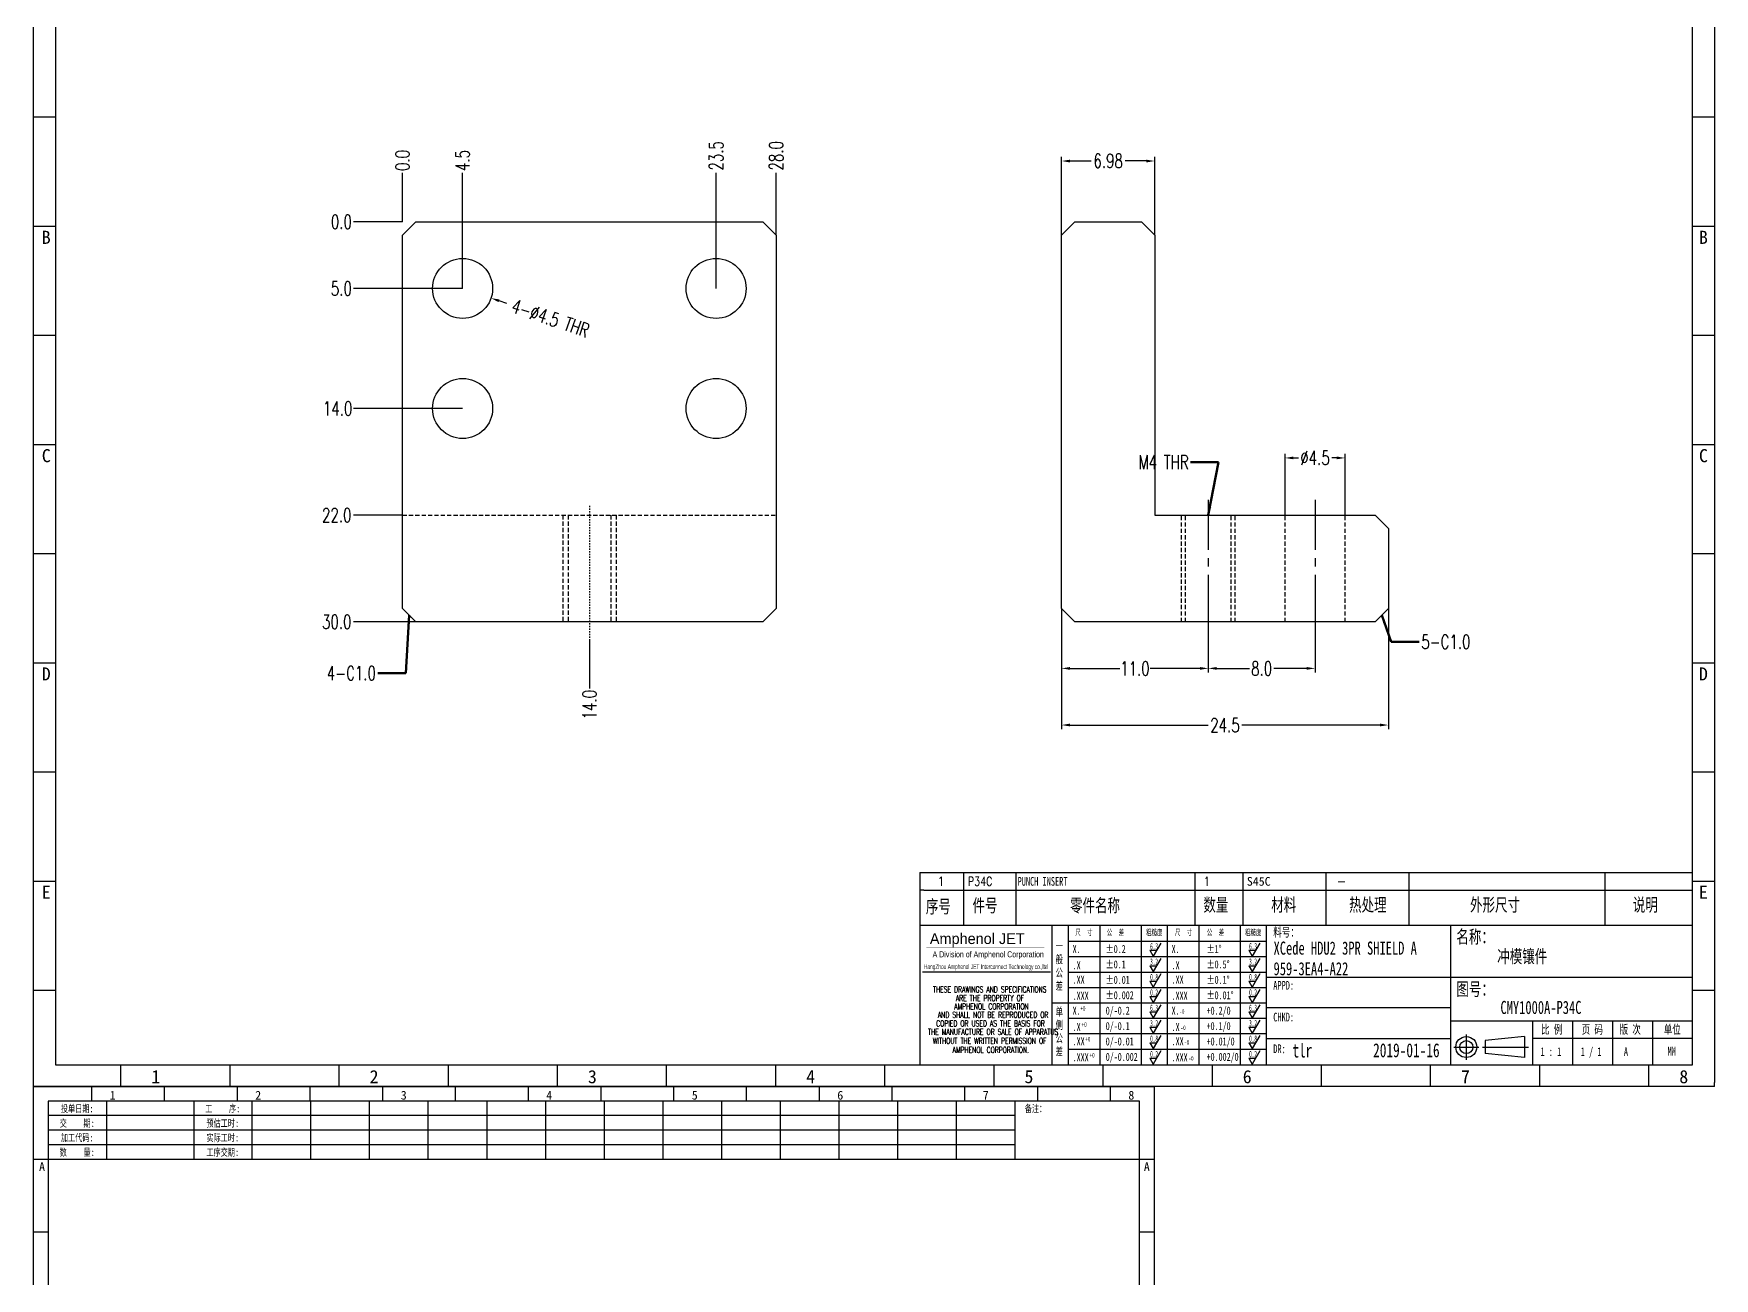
# Model space of a CAD drawing. Header units: millimetres. Extents: x -2852 to 5627, y -2271 to 1849.
# Drawn here: x -1090.8 to -964.8, y -81.9 to 11.4 of the extents above; entities that cross this region are included whole.
import ezdxf
from ezdxf.enums import TextEntityAlignment as Align

# ---------------------------------------------------------------- set-up
doc = ezdxf.new("R2010")
doc.units = ezdxf.units.MM
doc.header["$PDSIZE"] = 3
doc.linetypes.add('CENTER2', pattern=[1.125, 0.75, -0.125, 0.125, -0.125])
doc.linetypes.add('DASHED2', pattern=[9.525, 6.35, -3.175])
for name, color, linetype in [('1', 7, 'Continuous'), ('11', 4, 'DASHED2'), ('41', 1, 'Continuous'), ('51', 1, 'CENTER2')]:
    doc.layers.add(name, color=color, linetype=linetype)
doc.styles.add('CH', font='仿宋_GB2312_0.ttf')
doc.styles.add('jet02', font='simplex.shx', dxfattribs={"width": 0.7})
doc.styles.add('SIMPLEX', font='SIMPLEX')
doc.styles.get("Standard").update_dxf_attribs({"font": '仿宋_GB2312_0.ttf', "width": 0.7})
doc.styles.add('TEXTSTYLE_1', font='TRIUMB.TTF')
doc.styles.add('TEXTSTYLE_2', font='TRIUM.TTF')
doc.styles.add('tk', font='', dxfattribs={"width": 0.7})
doc.styles.add('tk 2', font='仿宋_GB2312_0.ttf', dxfattribs={"width": 0.65})
doc.styles.add('tk 4', font='simplex.shx', dxfattribs={"width": 0.65, "bigfont": 'bigfont.shx'})
doc.styles.get('tk').set_extended_font_data('NSimSun')
doc.dimstyles.new('jet02', dxfattribs={"dimtxt": 3.5, "dimasz": 2.1, "dimexe": 1, "dimexo": 0, "dimgap": 0.5, "dimtad": 0, "dimtoh": 1, "dimdec": 3, "dimzin": 9, "dimdsep": 46, "dimtxsty": 'jet02', "dimcen": 0, "dimclrt": 256, "dimazin": 2, "dimtfac": 1, "dimtdec": 3, "dimtofl": 0, "dimtmove": 0, "dimatfit": 1, "dimfxl": 0, "dimarcsym": 0})

# ---------------------------------------------------------------- blocks, each defined once
blk = doc.blocks.new('A3-N')
at = {"layer": '1', "color": 1}
for p, q in [((0, 0), (0, 296.73)), ((0, 296.73), (420, 296.73)), ((21.82, 291.27), (21.82, 296.73)), ((49.09, 291.27), (49.09, 296.73)), ((76.36, 291.27), (76.36, 296.73)), ((103.64, 291.27), (103.64, 296.73)), ((103.64, 291.27), (103.64, 296.73)), ((103.64, 291.27), (103.64, 296.73)), ((130.91, 291.27), (130.91, 296.73)), ((158.18, 291.27), (158.18, 296.73)), ((185.45, 291.27), (185.45, 296.73)), ((212.73, 291.27), (212.73, 296.73)), ((240, 291.27), (240, 296.73)), ((267.27, 291.27), (267.27, 296.73)), ((294.55, 291.27), (294.55, 296.73)), ((321.82, 291.27), (321.82, 296.73)), ((349.09, 291.27), (349.09, 296.73)), ((376.36, 291.27), (376.36, 296.73)), ((403.64, 291.27), (403.64, 296.73)), ((420, 296.73), (420, 1)), ((5.45, 269.45), (0, 269.45)), ((420, 269.45), (414.55, 269.45)), ((5.45, 242.18), (0, 242.18)), ((420, 242.18), (414.55, 242.18)), ((5.45, 214.91), (0, 214.91)), ((420, 214.91), (414.55, 214.91)), ((5.45, 187.64), (0, 187.64)), ((420, 187.64), (414.55, 187.64)), ((5.45, 160.36), (0, 160.36)), ((420, 160.36), (414.55, 160.36)), ((5.45, 133.09), (0, 133.09)), ((420, 133.09), (414.55, 133.09)), ((5.45, 105.82), (0, 105.82)), ((420, 105.82), (414.55, 105.82)), ((5.45, 78.55), (0, 78.55)), ((420, 78.55), (414.55, 78.55)), ((5.45, 51.27), (0, 51.27)), ((420, 51.27), (414.55, 51.27)), ((222.45, 49.09), (221.45, 49.09)), ((221.45, 49.09), (221.45, 40.36)), ((222.45, 49.09), (414.55, 49.09)), ((232.36, 49.09), (232.36, 40.36)), ((245.45, 49.09), (245.45, 40.36)), ((290.18, 49.09), (290.18, 40.36)), ((302.18, 49.09), (302.18, 40.36)), ((322.91, 49.09), (322.91, 40.36)), ((343.64, 49.09), (343.64, 40.36)), ((392.73, 40.36), (392.73, 49.09)), ((258.55, 40.36), (258.55, 5.44)), ((266.45, 40.36), (266.45, 5.44)), ((276.78, 40.36), (276.78, 5.45)), ((291.18, 40.36), (291.18, 5.45)), ((301.51, 40.37), (301.51, 5.46)), ((308.01, 40.36), (308.01, 5.45)), ((354.09, 40.36), (354.09, 5.45)), ((308.01, 32.39), (258.55, 32.39)), ((308.01, 28.54), (258.55, 28.54)), ((414.55, 27.27), (308.01, 27.27)), ((5.45, 24), (0, 24)), ((308.01, 24.69), (258.55, 24.69)), ((420, 24), (414.55, 24)), ((308.01, 16.99), (258.55, 16.99)), ((354.09, 19.63), (308.01, 19.63)), ((308.01, 13.14), (258.55, 13.14)), ((414.55, 16.36), (354.09, 16.36)), ((374.55, 16.36), (374.55, 5.45)), ((384.55, 16.36), (384.55, 5.45)), ((394.55, 16.36), (394.55, 5.45)), ((404.55, 16.36), (404.55, 5.45)), ((308.01, 9.29), (258.55, 9.29)), ((308.01, 11.99), (354.09, 11.99)), ((372.51, 12.49), (362.69, 11.5)), ((362.69, 11.5), (362.69, 8.23)), ((372.51, 12.49), (372.51, 7.25)), ((414.55, 12), (374.55, 12)), ((21.82, 0), (21.82, 5.45)), ((49.09, 0), (49.09, 5.45)), ((76.36, 0), (76.36, 5.45)), ((103.64, 0), (103.64, 5.45)), ((130.91, 0), (130.91, 5.45)), ((158.18, 0), (158.18, 5.45)), ((185.45, 0), (185.45, 5.45)), ((212.73, 0), (212.73, 5.45)), ((240, 0), (240, 5.45)), ((267.27, 0), (267.27, 5.45)), ((294.55, 0), (294.55, 5.45)), ((321.82, 0), (321.82, 5.45)), ((349.09, 0), (349.09, 5.45)), ((372.51, 7.25), (362.69, 8.23)), ((376.36, 0), (376.36, 5.45)), ((403.64, 0), (403.64, 5.45)), ((1, 0), (0, 0)), ((420, 0), (1, 0)), ((420, 0), (420, 1))]:
    blk.add_line(p, q, dxfattribs=at)
at = {"layer": '1'}
for p, q in [((414.55, 278.18), (414.55, 284.73)), ((221.45, 40.36), (221.45, 5.45)), ((221.45, 40.36), (414.55, 40.36)), ((221.45, 40.36), (414.55, 40.36)), ((254.41, 40.36), (254.41, 5.45)), ((283.28, 40.36), (283.28, 5.45)), ((308.01, 36.24), (258.55, 36.24)), ((222.08, 28.67), (254.12, 28.67)), ((308.01, 20.84), (254.41, 20.84))]:
    blk.add_line(p, q, dxfattribs=at)
at = {"layer": '1', "color": 1, "ltscale": 0.05}
for p, q in [((278.93, 34.04), (279.79, 32.56)), ((278.93, 34.04), (280.65, 34.04)), ((281.68, 35.84), (279.79, 32.56)), ((303.66, 34.05), (304.52, 32.56)), ((303.66, 34.05), (305.38, 34.05)), ((306.41, 35.84), (304.52, 32.56)), ((278.93, 30.19), (279.79, 28.71)), ((278.93, 30.19), (280.65, 30.19)), ((281.68, 31.99), (279.79, 28.71)), ((303.66, 30.2), (305.38, 30.2)), ((303.66, 30.2), (304.52, 28.71)), ((306.41, 31.99), (304.52, 28.71)), ((278.93, 26.34), (279.79, 24.86)), ((278.93, 26.34), (280.65, 26.34)), ((281.68, 28.14), (279.79, 24.86)), ((303.66, 26.35), (304.52, 24.86)), ((303.66, 26.35), (305.38, 26.35)), ((306.41, 28.14), (304.52, 24.86)), ((278.93, 22.49), (280.65, 22.49)), ((278.93, 22.49), (279.79, 21.01)), ((281.68, 24.29), (279.79, 21.01)), ((303.66, 22.5), (305.38, 22.5)), ((303.66, 22.5), (304.52, 21.01)), ((306.41, 24.29), (304.52, 21.01)), ((278.93, 18.66), (279.79, 17.17)), ((278.93, 18.66), (280.65, 18.66)), ((281.68, 20.45), (279.79, 17.17)), ((303.66, 18.66), (304.52, 17.18)), ((303.66, 18.66), (305.38, 18.66)), ((306.41, 20.46), (304.52, 17.18)), ((278.93, 14.81), (280.65, 14.81)), ((278.93, 14.81), (279.79, 13.32)), ((281.68, 16.6), (279.79, 13.32)), ((281.68, 12.75), (279.79, 9.47)), ((303.66, 14.81), (305.38, 14.81)), ((303.66, 14.81), (304.52, 13.33)), ((306.41, 16.61), (304.52, 13.33)), ((306.41, 12.76), (304.52, 9.48)), ((278.93, 10.96), (279.79, 9.47)), ((278.93, 10.96), (280.65, 10.96)), ((281.68, 8.9), (279.79, 5.62)), ((303.66, 10.96), (304.52, 9.48)), ((303.66, 10.96), (305.38, 10.96)), ((306.41, 8.91), (304.52, 5.63)), ((278.93, 7.11), (279.79, 5.62)), ((278.93, 7.11), (280.65, 7.11)), ((303.66, 7.11), (305.38, 7.11)), ((303.66, 7.11), (304.52, 5.63))]:
    blk.add_line(p, q, dxfattribs=at)
at = {"layer": '1', "color": 1, "ltscale": 0.1}
for p, q in [((358.01, 13.02), (358.01, 6.71)), ((354.86, 9.87), (361.17, 9.87)), ((362.03, 9.87), (373.54, 9.87))]:
    blk.add_line(p, q, dxfattribs=at)
at = {"layer": '1'}
blk.add_lwpolyline([(221.45, 5.45), (414.55, 5.45), (414.55, 291.27), (5.45, 291.27), (5.45, 5.45), (414.55, 5.45)], dxfattribs=at)
at = {"layer": '1', "color": 7, "linetype": 'Continuous', "const_width": 0.123}
blk.add_lwpolyline([(223.11, 34.74), (252.6, 34.76)], dxfattribs=at)
at = {"layer": '1', "color": 1}
for radius in [2.62, 1.64]:
    blk.add_circle((358.01, 9.87), radius, dxfattribs=at)
at = {"layer": '41'}
for p, q in [((27.27, 291.27), (27.27, 269.45)), ((60, 291.27), (60, 269.45)), ((81.82, 291.27), (81.82, 269.45)), ((103.82, 291.27), (103.82, 269.45)), ((125.82, 291.27), (125.82, 269.45)), ((147.82, 291.27), (147.82, 269.45)), ((169.82, 291.27), (169.82, 269.45)), ((191.82, 291.27), (191.82, 269.45)), ((213.82, 291.27), (213.82, 269.45)), ((235.82, 291.27), (235.82, 269.45)), ((257.82, 291.27), (257.82, 269.45)), ((279.82, 291.27), (279.82, 269.45)), ((301.82, 291.27), (301.82, 269.45)), ((323.82, 291.27), (323.82, 269.45)), ((345.82, 291.27), (345.82, 269.45)), ((367.82, 291.27), (367.82, 269.45)), ((367.82, 285.82), (5.45, 285.82)), ((367.82, 280.36), (5.45, 280.36)), ((367.82, 274.91), (5.45, 274.91)), ((414.55, 269.45), (5.45, 269.45))]:
    blk.add_line(p, q, dxfattribs=at)
at = {"layer": '1', "color": 1}
for s, p in [('1', (29.64, 295.11)), ('2', (84.18, 295.11)), ('3', (138.73, 295.11)), ('4', (193.27, 295.11)), ('5', (247.82, 295.11)), ('6', (302.36, 295.11)), ('7', (356.91, 295.11)), ('8', (411.45, 295.11)), ('1', (30.53, 4.11)), ('2', (85.08, 4.11)), ('3', (139.62, 4.11)), ('4', (194.17, 4.11)), ('5', (248.72, 4.11)), ('6', (303.26, 4.11)), ('7', (357.81, 4.11)), ('8', (412.35, 4.11))]:
    blk.add_text(s, height=3.27, dxfattribs=at).set_placement(p, align=Align.TOP_CENTER)
at = {"layer": '1', "style": 'tk', "width": 0.7}
for s, p in [('投单日期:', (16.36, 288.55)), ('工    序:', (70.91, 288.55)), ('备注：', (375.51, 288.55)), ('交    期:', (16.36, 283.09)), ('预估工时:', (70.91, 283.09)), ('加工代码:', (16.36, 277.64)), ('实际工时:', (70.91, 277.64)), ('数    量:', (16.36, 272.18)), ('工序交期:', (70.91, 272.18))]:
    blk.add_text(s, height=2.727, dxfattribs=at).set_placement(p, align=Align.MIDDLE)
at = {"layer": '1', "color": 1}
for s, p in [('A', (2.04, 268.36)), ('B', (2.04, 213.82)), ('C', (2.04, 159.27)), ('D', (2.04, 104.73)), ('E', (2.04, 50.18))]:
    blk.add_text(s, height=3.27, dxfattribs=at).set_placement(p, align=Align.TOP_LEFT)
for s, p in [('A', (418.37, 268.36)), ('B', (418.37, 213.82)), ('C', (418.37, 159.27)), ('D', (418.37, 104.73)), ('E', (418.37, 50.18))]:
    blk.add_text(s, height=3.27, dxfattribs=at).set_placement(p, align=Align.TOP_RIGHT)
at = {"layer": '1', "color": 1, "style": 'tk 2', "width": 0.7}
for s, height, p in [('序号', 3.273, (222.96, 43.34)), ('件号', 3.273, (234.62, 43.61)), ('零件名称', 3.273, (258.97, 43.61)), ('数量', 3.273, (292.3, 43.78)), ('材料', 3.273, (309.27, 43.78)), ('热处理', 3.273, (328.71, 43.78)), ('外形尺寸', 3.273, (358.94, 43.78)), ('说明', 3.273, (399.61, 43.78)), ('料号：', 2.182, (309.77, 37.46)), ('名称：', 3.273, (355.52, 35.79)), ('图号：', 3.273, (355.52, 22.7)), ('比 例', 2.182, (376.69, 13.18)), ('页 码', 2.182, (386.85, 13.18)), ('版 次', 2.182, (396.31, 13.18)), ('单位', 2.182, (407.35, 13.18))]:
    blk.add_text(s, height=height, dxfattribs=at).set_placement(p)
at = {"layer": '1', "color": 7, "linetype": 'Continuous', "style": 'TEXTSTYLE_1'}
blk.add_text('Amphenol JET', height=2.7, dxfattribs=at).set_placement((223.96, 35.61))
at = {"layer": '1', "color": 7, "linetype": 'Continuous'}
for s, height, style, width, p in [('A Division of Amphenol Corporation', 1.5, 'TEXTSTYLE_2', 0.7, (224.64, 32.29)), ('HangZhou Amphenol JET Interconnect Technology co.,ltd ', 1.2, 'TEXTSTYLE_2', 0.6, (222.47, 29.36)), ('THESE DRAWINGS AND SPECIFICATIONS', 1.5, 'tk 4', 0.6, (224.73, 23.52)), ('ARE THE PROPERTY OF', 1.5, 'tk 4', 0.6, (230.45, 21.35)), ('AND SHALL NOT BE REPRODUCED OR', 1.5, 'tk 4', 0.6, (225.95, 17.17)), ('AMPHENOL CORPORATION', 1.5, 'tk 4', 0.6, (230.04, 19.27)), ('THE MANUFACTURE OR SALE OF APPARATUS', 1.5, 'tk 4', 0.6, (223.5, 12.92)), ('COPIED OR USED AS THE BASIS FOR', 1.5, 'tk 4', 0.6, (225.54, 15.02)), ('WITHOUT THE WRITTEN PERMISSION OF', 1.5, 'tk 4', 0.6, (224.73, 10.67)), ('AMPHENOL CORPORATION.', 1.5, 'tk 4', 0.6, (229.63, 8.4))]:
    blk.add_text(s, height=height, dxfattribs=dict(at, style=style, width=width)).set_placement(p)
at = {"layer": '1', "color": 1, "style": 'tk 2', "width": 0.7}
for s, p in [('X.', (259.64, 34.37)), ('%%P0.2', (267.9, 34.37)), ('X.', (284.37, 34.37)), ('%%P1%%D', (293.12, 34.37)), ('.X', (259.64, 30.28)), ('%%P0.1', (267.9, 30.52)), ('.X', (284.37, 30.28)), ('%%P0.5%%D', (293.12, 30.52)), ('.XX', (259.64, 26.71)), ('%%P0.01', (267.9, 26.67)), ('.XX', (284.37, 26.71)), ('%%P0.1%%D', (293.12, 26.67)), ('.XXX', (259.64, 22.68)), ('%%P0.002', (267.9, 22.82)), ('.XXX', (284.37, 22.68)), ('%%P0.01%%D', (293.12, 22.82)), ('X.', (259.64, 18.97)), ('0/-0.2', (267.9, 18.97)), ('X.', (284.37, 18.97)), ('+0.2/0', (293.12, 18.97)), ('.X', (259.64, 14.88)), ('0/-0.1', (267.9, 15.12)), ('.X', (284.37, 14.88)), ('+0.1/0', (293.12, 15.12)), ('.XX', (259.64, 11.31)), ('0/-0.01', (267.9, 11.27)), ('0/-0.002', (267.9, 7.42)), ('.XX', (284.37, 11.31)), ('+0.01/0', (293.12, 11.27)), ('+0.002/0', (293.12, 7.42)), ('.XXX', (259.64, 7.28)), ('.XXX', (284.37, 7.28))]:
    blk.add_text(s, height=2, dxfattribs=at).set_placement(p, align=Align.MIDDLE_LEFT)
at = {"layer": '1', "color": 1, "ltscale": 0.05, "style": 'tk 2', "width": 0.5}
for s, p in [('6.3', (279.01, 34.26)), ('6.3', (303.74, 34.27)), ('3.2', (279.01, 30.41)), ('3.2', (303.74, 30.42)), ('0.8', (279.01, 26.56)), ('0.8', (303.74, 26.57)), ('0.2', (279.01, 22.71)), ('0.2', (303.74, 22.72)), ('6.3', (279.01, 18.87)), ('6.3', (303.74, 18.88)), ('3.2', (279.01, 15.02)), ('0.8', (279.01, 11.17)), ('3.2', (303.74, 15.03)), ('0.8', (303.74, 11.18)), ('0.2', (279.01, 7.32)), ('0.2', (303.74, 7.33))]:
    blk.add_text(s, height=1.6, dxfattribs=at).set_placement(p)
at = {"layer": '1', "style": 'tk 2', "width": 0.7}
for s, p in [('APPD:', (309.77, 24.21)), ('CHKD:', (309.77, 16.27)), ('DR:', (309.77, 8.35))]:
    blk.add_text(s, height=2.182, dxfattribs=at).set_placement(p)
at = {"layer": '1', "color": 7, "style": 'tk 2', "width": 0.7}
blk.add_text('MM', height=2.182, dxfattribs=at).set_placement((408.31, 7.75))
at = {"layer": '1', "color": 1, "ltscale": 0.05, "char_height": 1.5, "width": 6.3627, "attachment_point": 1, "style": 'tk 2'}
for s, insert in [('尺  寸', (260.31, 39.25)), ('公  差', (268.17, 39.25)), ('粗糙度', (277.98, 39.25)), ('尺  寸', (285.2, 39.25)), ('公  差', (293.18, 39.25)), ('粗糙度', (302.71, 39.26))]:
    blk.add_mtext(s, dxfattribs=dict(at, insert=insert))
at = {"layer": '1', "ltscale": 0.05, "char_height": 2, "width": 2.5195, "attachment_point": 1, "style": 'tk 2'}
for s, insert in [('一般公差', (255.39, 36.11)), ('单侧公差', (255.39, 19.71))]:
    blk.add_mtext(s, dxfattribs=dict(at, insert=insert))
at = {"layer": '1', "color": 1, "ltscale": 0.05, "char_height": 1.2, "width": 5.1396, "attachment_point": 1, "line_spacing_factor": 0.8, "style": 'tk 2'}
for s, insert in [('+0', (261.58, 20.13)), ('-0', (286.31, 19.33)), ('+0', (261.88, 16.09)), ('-0', (286.61, 15.29)), ('+0', (262.79, 12.45)), ('+0', (263.87, 8.44)), ('-0', (287.51, 11.65)), ('-0', (288.59, 7.64))]:
    blk.add_mtext(s, dxfattribs=dict(at, insert=insert))
at = {"layer": '1', "style": 'tk 2', "width": 0.7}
for tag, p in [('PATR-NO1', (309.84, 32.96)), ('TITLE', (365.74, 30.9)), ('PATR-NO2', (309.84, 27.81)), ('DWG-NO:', (366.54, 18.14))]:
    blk.add_attdef(tag, p, '', height=3.27, dxfattribs=at)
at = {"layer": '1', "color": 1, "style": 'tk 2', "width": 0.7}
for tag, p in [('DRAW', (314.55, 7.27)), ('DATE', (334.72, 7.32))]:
    blk.add_attdef(tag, p, '', height=3.49, dxfattribs=at)
at = {"layer": '1', "style": 'tk 2', "width": 0.7}
for tag, p in [('SCALE', (376.55, 8.73)), ('SHEET', (386.6, 8.72)), ('REV', (397.38, 8.73))]:
    blk.add_attdef(tag, text='', height=2.18, dxfattribs=at).set_placement(p, align=Align.MIDDLE_LEFT)
blk = doc.blocks.new('FB3')
at = {"layer": '1', "color": 1}
for p, q in [((0, 4.36), (193.09, 4.36)), ((0, 4.36), (0, 0)), ((10.91, 4.36), (10.91, 0)), ((24, 4.36), (24, 0)), ((68.73, 4.36), (68.73, 0)), ((80.73, 4.36), (80.73, 0)), ((101.45, 4.36), (101.45, 0)), ((122.18, 4.36), (122.18, 0)), ((171.27, 0), (171.27, 4.36))]:
    blk.add_line(p, q, dxfattribs=at)
at = {"layer": '1'}
for tag, style, p in [('ITEM', 'SIMPLEX', (4.36, 2.18)), ('PARTNO', 'SIMPLEX', (12, 2.18)), ('QTY', 'SIMPLEX', (74.18, 2.18)), ('MATL', 'CH', (81.72, 2.18)), ('FINISH', 'SIMPLEX', (104.17, 2.18)), ('SPEC', 'SIMPLEX', (130.91, 2.18)), ('REMARK', 'SIMPLEX', (174.06, 2.18))]:
    blk.add_attdef(tag, text='', height=2.18, dxfattribs=dict(at, style=style)).set_placement(p, align=Align.MIDDLE_LEFT)
at = {"layer": '1', "style": 'tk', "width": 0.7}
blk.add_attdef('DIE', text='', height=2.18, dxfattribs=at).set_placement((24.43, 2.18), align=Align.MIDDLE_LEFT)
blk = doc.blocks.new('*D2096')
at = {"layer": '41', "ltscale": 0.05}
blk.add_line((-147.97, -2455.17), (-151.64, -2455.17), dxfattribs=at)
at = {"layer": 'Defpoints', "color": 0, "ltscale": 0.05}
for p in [(-151.64, -2455.17), (-147.97, -2455.17), (-147.97, -2455.17)]:
    blk.add_point(p, dxfattribs=at)
at = {"layer": '41', "ltscale": 0.05, "insert": (-152.56, -2455.17), "char_height": 1.05, "attachment_point": 5, "style": 'jet02'}
blk.add_mtext('0.0', dxfattribs=at)
blk = doc.blocks.new('*D2097')
at = {"layer": '41', "ltscale": 0.05}
blk.add_line((-146.97, -2485.17), (-151.64, -2485.17), dxfattribs=at)
at = {"layer": 'Defpoints', "color": 0, "ltscale": 0.05}
for p in [(-147.97, -2455.17), (-151.64, -2485.17), (-146.97, -2485.17)]:
    blk.add_point(p, dxfattribs=at)
at = {"layer": '41', "ltscale": 0.05, "insert": (-152.91, -2485.17), "char_height": 1.05, "attachment_point": 5, "style": 'jet02'}
blk.add_mtext('30.0', dxfattribs=at)
blk = doc.blocks.new('*D2098')
at = {"layer": '41', "ltscale": 0.05}
blk.add_line((-147.97, -2477.17), (-151.64, -2477.17), dxfattribs=at)
at = {"layer": 'Defpoints', "color": 0, "ltscale": 0.05}
for p in [(-147.97, -2455.17), (-151.64, -2477.17), (-147.97, -2477.17)]:
    blk.add_point(p, dxfattribs=at)
at = {"layer": '41', "ltscale": 0.05, "insert": (-152.91, -2477.17), "char_height": 1.05, "attachment_point": 5, "style": 'jet02'}
blk.add_mtext('22.0', dxfattribs=at)
blk = doc.blocks.new('*D2099')
at = {"layer": '41', "ltscale": 0.05}
blk.add_line((-143.47, -2469.17), (-151.64, -2469.17), dxfattribs=at)
at = {"layer": 'Defpoints', "color": 0, "ltscale": 0.05}
for p in [(-147.97, -2455.17), (-151.64, -2469.17), (-143.47, -2469.17)]:
    blk.add_point(p, dxfattribs=at)
at = {"layer": '41', "ltscale": 0.05, "insert": (-152.84, -2469.17), "char_height": 1.05, "attachment_point": 5, "style": 'jet02'}
blk.add_mtext('14.0', dxfattribs=at)
blk = doc.blocks.new('*D2100')
at = {"layer": '41', "ltscale": 0.05}
blk.add_line((-143.47, -2460.17), (-151.64, -2460.17), dxfattribs=at)
at = {"layer": 'Defpoints', "color": 0, "ltscale": 0.05}
for p in [(-147.97, -2455.17), (-151.64, -2460.17), (-143.47, -2460.17)]:
    blk.add_point(p, dxfattribs=at)
at = {"layer": '41', "ltscale": 0.05, "insert": (-152.56, -2460.17), "char_height": 1.05, "attachment_point": 5, "style": 'jet02'}
blk.add_mtext('5.0', dxfattribs=at)
blk = doc.blocks.new('*D2101')
at = {"layer": '41', "ltscale": 0.05}
blk.add_line((-147.97, -2455.17), (-147.97, -2451.5), dxfattribs=at)
at = {"layer": 'Defpoints', "color": 0, "ltscale": 0.05}
for p in [(-147.97, -2451.5), (-147.97, -2455.17), (-147.97, -2455.17)]:
    blk.add_point(p, dxfattribs=at)
at = {"layer": '41', "ltscale": 0.05, "insert": (-147.97, -2450.58), "char_height": 1.05, "attachment_point": 5, "rotation": 90, "style": 'jet02'}
blk.add_mtext('0.0', dxfattribs=at)
blk = doc.blocks.new('*D2102')
at = {"layer": '41', "ltscale": 0.05}
blk.add_line((-143.47, -2460.17), (-143.47, -2451.5), dxfattribs=at)
at = {"layer": 'Defpoints', "color": 0, "ltscale": 0.05}
for p in [(-143.47, -2451.5), (-147.97, -2455.17), (-143.47, -2460.17)]:
    blk.add_point(p, dxfattribs=at)
at = {"layer": '41', "ltscale": 0.05, "insert": (-143.47, -2450.58), "char_height": 1.05, "attachment_point": 5, "rotation": 90, "style": 'jet02'}
blk.add_mtext('4.5', dxfattribs=at)
blk = doc.blocks.new('*D2103')
at = {"layer": '41', "ltscale": 0.05}
blk.add_line((-124.47, -2460.17), (-124.47, -2451.5), dxfattribs=at)
at = {"layer": 'Defpoints', "color": 0, "ltscale": 0.05}
for p in [(-124.47, -2451.5), (-147.97, -2455.17), (-124.47, -2460.17)]:
    blk.add_point(p, dxfattribs=at)
at = {"layer": '41', "ltscale": 0.05, "insert": (-124.47, -2450.23), "char_height": 1.05, "attachment_point": 5, "rotation": 90, "style": 'jet02'}
blk.add_mtext('23.5', dxfattribs=at)
blk = doc.blocks.new('*D2104')
at = {"layer": '41', "ltscale": 0.05}
blk.add_line((-119.97, -2456.17), (-119.97, -2451.5), dxfattribs=at)
at = {"layer": 'Defpoints', "color": 0, "ltscale": 0.05}
for p in [(-119.97, -2451.5), (-147.97, -2455.17), (-119.97, -2456.17)]:
    blk.add_point(p, dxfattribs=at)
at = {"layer": '41', "ltscale": 0.05, "insert": (-119.97, -2450.23), "char_height": 1.05, "attachment_point": 5, "rotation": 90, "style": 'jet02'}
blk.add_mtext('28.0', dxfattribs=at)
blk = doc.blocks.new('*D2105')
at = {"layer": '41', "ltscale": 0.05}
blk.add_line((-133.97, -2486.51), (-133.97, -2490.17), dxfattribs=at)
at = {"layer": 'Defpoints', "color": 0, "ltscale": 0.05}
for p in [(-147.97, -2455.17), (-133.97, -2486.51), (-133.97, -2490.17)]:
    blk.add_point(p, dxfattribs=at)
at = {"layer": '41', "ltscale": 0.05, "insert": (-133.97, -2491.37), "char_height": 1.05, "attachment_point": 5, "rotation": 90, "style": 'jet02'}
blk.add_mtext('14.0', dxfattribs=at)
blk = doc.blocks.new('*D2106')
at = {"layer": '41', "ltscale": 0.05}
blk.add_line((-140.15, -2461.3), (-140.74, -2461.1), dxfattribs=at)
blk.add_solid([(-140.71, -2461), (-140.78, -2461.2), (-141.34, -2460.9)], dxfattribs=at)
at = {"layer": 'Defpoints', "color": 0, "ltscale": 0.05}
for p in [(-145.6, -2459.45), (-141.34, -2460.9)]:
    blk.add_point(p, dxfattribs=at)
at = {"layer": '41', "ltscale": 0.05, "insert": (-136.89, -2462.41), "char_height": 1.05, "attachment_point": 5, "rotation": 341.1939, "style": 'jet02'}
blk.add_mtext('4-∅4.5{\\C1; THR}', dxfattribs=at)
blk = doc.blocks.new('*D2107')
at = {"layer": '41', "ltscale": 0.05}
for p, q in [((-98.57, -2484.17), (-98.57, -2493.2)), ((-74.07, -2484.17), (-74.07, -2493.2)), ((-97.94, -2492.9), (-87.59, -2492.9)), ((-74.7, -2492.9), (-85.05, -2492.9))]:
    blk.add_line(p, q, dxfattribs=at)
for points in [[(-97.94, -2492.79), (-97.94, -2493), (-98.57, -2492.9)], [(-74.7, -2492.79), (-74.7, -2493), (-74.07, -2492.9)]]:
    blk.add_solid(points, dxfattribs=at)
at = {"layer": 'Defpoints', "color": 0, "ltscale": 0.05}
for p in [(-98.57, -2484.17), (-74.07, -2484.17), (-74.07, -2492.9)]:
    blk.add_point(p, dxfattribs=at)
at = {"layer": '41', "ltscale": 0.05, "insert": (-86.32, -2492.9), "char_height": 1.05, "attachment_point": 5, "style": 'jet02'}
blk.add_mtext('24.5', dxfattribs=at)
blk = doc.blocks.new('*D2108')
at = {"layer": '41', "ltscale": 0.05}
for p, q in [((-98.57, -2484.17), (-98.57, -2488.95)), ((-87.57, -2485.17), (-87.57, -2488.95)), ((-97.94, -2488.65), (-94.2, -2488.65)), ((-88.2, -2488.65), (-91.94, -2488.65))]:
    blk.add_line(p, q, dxfattribs=at)
for points in [[(-97.94, -2488.55), (-97.94, -2488.76), (-98.57, -2488.65)], [(-88.2, -2488.55), (-88.2, -2488.76), (-87.57, -2488.65)]]:
    blk.add_solid(points, dxfattribs=at)
at = {"layer": 'Defpoints', "color": 0, "ltscale": 0.05}
for p in [(-98.57, -2484.17), (-87.57, -2485.17), (-98.57, -2488.65)]:
    blk.add_point(p, dxfattribs=at)
at = {"layer": '41', "ltscale": 0.05, "insert": (-93.07, -2488.65), "char_height": 1.05, "attachment_point": 5, "style": 'jet02'}
blk.add_mtext('11.0', dxfattribs=at)
blk = doc.blocks.new('*D2109')
at = {"layer": '41', "ltscale": 0.05}
for p, q in [((-87.57, -2485.17), (-87.57, -2488.95)), ((-79.57, -2485.17), (-79.57, -2488.95)), ((-86.94, -2488.65), (-84.49, -2488.65)), ((-80.2, -2488.65), (-82.65, -2488.65))]:
    blk.add_line(p, q, dxfattribs=at)
for points in [[(-86.94, -2488.55), (-86.94, -2488.76), (-87.57, -2488.65)], [(-80.2, -2488.55), (-80.2, -2488.76), (-79.57, -2488.65)]]:
    blk.add_solid(points, dxfattribs=at)
at = {"layer": 'Defpoints', "color": 0, "ltscale": 0.05}
for p in [(-87.57, -2485.17), (-79.57, -2485.17), (-87.57, -2488.65)]:
    blk.add_point(p, dxfattribs=at)
at = {"layer": '41', "ltscale": 0.05, "insert": (-83.57, -2488.65), "char_height": 1.05, "attachment_point": 5, "style": 'jet02'}
blk.add_mtext('8.0', dxfattribs=at)
blk = doc.blocks.new('*D2110')
at = {"layer": '41', "ltscale": 0.05}
for p, q in [((-98.57, -2456.17), (-98.57, -2450.32)), ((-97.94, -2450.62), (-96.35, -2450.62)), ((-92.22, -2450.62), (-93.81, -2450.62)), ((-91.59, -2456.17), (-91.59, -2450.32))]:
    blk.add_line(p, q, dxfattribs=at)
for points in [[(-97.94, -2450.52), (-97.94, -2450.73), (-98.57, -2450.62)], [(-92.22, -2450.52), (-92.22, -2450.73), (-91.59, -2450.62)]]:
    blk.add_solid(points, dxfattribs=at)
at = {"layer": 'Defpoints', "color": 0, "ltscale": 0.05}
for p in [(-98.57, -2450.62), (-98.57, -2456.17), (-91.59, -2456.17)]:
    blk.add_point(p, dxfattribs=at)
at = {"layer": '41', "ltscale": 0.05, "insert": (-95.08, -2450.62), "char_height": 1.05, "attachment_point": 5, "style": 'jet02'}
blk.add_mtext('6.98', dxfattribs=at)
blk = doc.blocks.new('*D2111')
at = {"layer": '41', "ltscale": 0.05}
for p, q in [((-81.82, -2477.17), (-81.82, -2472.58)), ((-81.19, -2472.88), (-80.82, -2472.88)), ((-77.95, -2472.88), (-78.32, -2472.88)), ((-77.32, -2477.17), (-77.32, -2472.58))]:
    blk.add_line(p, q, dxfattribs=at)
for points in [[(-81.19, -2472.77), (-81.19, -2472.98), (-81.82, -2472.88)], [(-77.95, -2472.77), (-77.95, -2472.98), (-77.32, -2472.88)]]:
    blk.add_solid(points, dxfattribs=at)
at = {"layer": 'Defpoints', "color": 0, "ltscale": 0.05}
for p in [(-77.32, -2472.88), (-81.82, -2477.17), (-77.32, -2477.17)]:
    blk.add_point(p, dxfattribs=at)
at = {"layer": '41', "ltscale": 0.05, "insert": (-79.57, -2472.88), "char_height": 1.05, "attachment_point": 5, "style": 'jet02'}
blk.add_mtext('%%c4.5', dxfattribs=at)

msp = doc.modelspace()

# ---------------------------------------------------------------- linework, layer by layer
at = {"layer": '1', "ltscale": 0.05}
for points in [[(-1062.1777, -32.7408), (-1063.1777, -31.7408), (-1063.1777, -3.7408), (-1062.1777, -2.7408), (-1036.1777, -2.7408), (-1035.1777, -3.7408), (-1035.1777, -31.7408), (-1036.1777, -32.7408)], [(-989.2773, -25.7408), (-989.2773, -31.7408), (-990.2773, -32.7408), (-1012.7773, -32.7408), (-1013.7773, -31.7408), (-1013.7773, -3.7408), (-1012.7773, -2.7408), (-1007.7973, -2.7408), (-1006.7973, -3.7408), (-1006.7973, -24.7408), (-990.2773, -24.7408)]]:
    msp.add_lwpolyline(points, close=True, dxfattribs=at)
for centre in [(-1058.6777, -7.7408), (-1039.6777, -7.7408), (-1058.6777, -16.7408), (-1039.6777, -16.7408)]:
    msp.add_circle(centre, 2.25, dxfattribs=at)
at = {"layer": '11', "ltscale": 0.05}
for p, q in [((-1063.1777, -24.7408), (-1035.1777, -24.7408)), ((-1050.7777, -24.7408), (-1050.7777, -32.7408)), ((-1047.5777, -24.7408), (-1047.5777, -32.7408))]:
    msp.add_line(p, q, dxfattribs=at)
at = {"layer": '11', "color": 3, "ltscale": 0.05}
for p, q in [((-1051.1777, -24.7408), (-1051.1777, -32.7408)), ((-1047.1777, -24.7408), (-1047.1777, -32.7408))]:
    msp.add_line(p, q, dxfattribs=at)
at = {"layer": '11', "ltscale": 0.05}
for points in [[(-1004.7773, -32.7408), (-1004.7773, -24.7408)], [(-1004.4773, -32.7408), (-1004.4773, -24.7408)], [(-1001.0773, -32.7408), (-1001.0773, -24.7408)], [(-1000.7773, -32.7408), (-1000.7773, -24.7408)], [(-997.0273, -32.7408), (-997.0273, -24.7408)], [(-992.5273, -32.7408), (-992.5273, -24.7408)]]:
    msp.add_lwpolyline(points, dxfattribs=at)
at = {"layer": '51', "ltscale": 0.05}
msp.add_line((-1049.1777, -24.0408), (-1049.1777, -34.0764), dxfattribs=at)
at = {"layer": '51', "ltscale": 5}
for points in [[(-1002.7773, -23.5778), (-1002.7773, -34.1132)], [(-994.7773, -23.5778), (-994.7773, -34.1132)]]:
    msp.add_lwpolyline(points, dxfattribs=at)

# ---------------------------------------------------------------- block references
at = {"layer": '1', "ltscale": 0.05}
for p, xscale, yscale, zscale, values in [((-1090.8404, -67.5672), 0.2999999999999545, 0.2999999999999545, 0.2999999999999545, {'DWG-NO:': 'CMY1000A-P34C', 'TITLE': '冲模镶件', 'REV': 'A', 'SHEET': '1 / 1', 'DRAW': 'tlr', 'DATE': '2019-01-16', 'PATR-NO1': 'XCede HDU2 3PR SHIELD A', 'PATR-NO2': '959-3EA4-A22', 'SCALE': '1 : 1'}), ((-1090.8404, -126.9126), 0.2000000000000455, 0.2000000000000455, 0.2000000000000455, {'DWG-NO:': 'CMY1000A-S34A', 'TITLE': '冲模镶件', 'REV': 'A', 'SHEET': '1 / 1', 'DRAW': 'tlr', 'DATE': '2019-01-16', 'PATR-NO1': 'XCede HDU2 3PR SHIELD A', 'PATR-NO2': '959-3EA4-A22', 'SCALE': '1 : 1'})]:
    msp.add_blockref('A3-N', p, dxfattribs=dict(at, xscale=xscale, yscale=yscale, zscale=zscale)).add_auto_attribs(values)
ref = msp.add_blockref('FB3', (-1024.4041, -52.8399), dxfattribs=dict(at, xscale=0.2999999999999545, yscale=0.2999999999999545, zscale=0.2999999999999545))
ref.add_attrib('PARTNO', 'P34C', dxfattribs={"height": 0.65455, "style": 'SIMPLEX', "width": 0.8}).set_placement((-1020.8041, -52.1854), align=Align.MIDDLE_LEFT)
ref.add_attrib('ITEM', '1', dxfattribs={"height": 0.6545, "style": 'SIMPLEX'}).set_placement((-1023.095, -52.1854), align=Align.MIDDLE_LEFT)
ref.add_attrib('DIE', 'PUNCH INSERT', dxfattribs={"height": 0.654545, "style": 'tk', "width": 0.7}).set_placement((-1017.075, -52.1854), align=Align.MIDDLE_LEFT)
ref.add_attrib('QTY', '1', dxfattribs={"height": 0.6545, "style": 'SIMPLEX'}).set_placement((-1003.1642, -52.1854), align=Align.MIDDLE_LEFT)
ref.add_attrib('MATL', 'S45C', dxfattribs={"height": 0.65455, "style": 'CH'}).set_placement((-999.8893, -52.1854), align=Align.MIDDLE_LEFT)
ref.add_attrib('FINISH', '-', dxfattribs={"height": 0.6545, "style": 'SIMPLEX'}).set_placement((-993.1523, -52.1854), align=Align.MIDDLE_LEFT)

# ---------------------------------------------------------------- texts
at = {"layer": '41', "ltscale": 0.05, "char_height": 1.05, "style": 'jet02'}
for s, insert, attachment_point in [('M4 THR', (-1004.2549, -20.7727), 6), ('5-C1.0', (-986.8131, -34.2348), 4), ('4-C1.0', (-1065.1798, -36.5822), 6)]:
    msp.add_mtext(s, dxfattribs=dict(at, insert=insert, attachment_point=attachment_point))

# ---------------------------------------------------------------- dimensions: what is measured, and where the dimension line sits
at = {"layer": '41', "ltscale": 0.05}
for feature_location, offset, dtype, origin, picture, middle, set_off in [((-1063.1777144018, -2.7407952273), (0, 3.6665650544), 1, (-1063.1777144018, -2.7407952273), '*D2101', (-1063.1777144018, 1.845769827), (-915.2077048823, 2452.4298167741)), ((-1039.6777, -7.7408), (0, 8.6666), 1, (-1063.1777, -2.7408), '*D2103', (-1039.6777, 2.1958), (-915.2077, 2452.4298)), ((-1035.1777, -3.7408), (0, 4.6666), 1, (-1063.1777, -2.7408), '*D2104', (-1035.1777, 2.1958), (-915.2077, 2452.4298)), ((-1058.6777, -7.7408), (0, 8.6666), 1, (-1063.1777, -2.7408), '*D2102', (-1058.6777, 1.8458), (-915.2077, 2452.4298)), ((-1063.1777144018, -2.7407952273), (-3.6665650544, 0), 0, (-1063.1777144018, -2.7407952273), '*D2096', (-1067.7642794561, -2.7407952273), (-915.2077048823, 2452.4298167741)), ((-1062.1777, -32.7408), (-4.6666, 0), 0, (-1063.1777, -2.7408), '*D2097', (-1068.1143, -32.7408), (-915.2077, 2452.4298)), ((-1063.1777, -24.7408), (-3.6666, 0), 0, (-1063.1777, -2.7408), '*D2098', (-1068.1143, -24.7408), (-915.2077, 2452.4298)), ((-1058.6777, -16.7408), (-8.1666, 0), 0, (-1063.1777, -2.7408), '*D2099', (-1068.0443, -16.7408), (-915.2077, 2452.4298)), ((-1058.6777, -7.7408), (-8.1666, 0), 0, (-1063.1777, -2.7408), '*D2100', (-1067.7643, -7.7408), (-915.2077, 2452.4298)), ((-1049.1777, -34.0764), (0, -3.6666), 1, (-1063.1777, -2.7408), '*D2105', (-1049.1777, -38.943), (-915.2077, 2452.4298))]:
    dim = msp.add_ordinate_dim(feature_location=feature_location, offset=offset, dtype=dtype, origin=origin, dimstyle='jet02', override={"dimscale": 0.3, "dimtoh": 0, "dimdec": 1, "dimzin": 1, "dimclrd": 256, "dimclre": 256, "dimadec": 1, "dimazin": 0, "dimatfit": 3, "dimlwd": 65535, "dimlwe": 65535}, dxfattribs=at)
    dim.commit()
    dim.dimension.update_dxf_attribs({"geometry": picture, "text_midpoint": middle, "insert": set_off})
for base, p1, p2, override, picture, middle in [((-1013.7773, 1.8057), (-1006.7973, -3.7408), (-1013.7773, -3.7408), {"dimscale": 0.3, "dimtoh": 0, "dimdec": 2, "dimzin": 1, "dimclrd": 256, "dimclre": 256, "dimazin": 0, "dimatfit": 3, "dimlwd": 65535, "dimlwe": 65535}, '*D2110', (-1010.2873, 1.8057)), ((-989.2773, -40.4686), (-1013.7773, -31.7408), (-989.2773, -31.7408), {"dimscale": 0.3, "dimtoh": 0, "dimdec": 1, "dimzin": 1, "dimclrd": 256, "dimclre": 256, "dimadec": 1, "dimazin": 0, "dimatfit": 3, "dimlwd": 65535, "dimlwe": 65535}, '*D2107', (-1001.5273, -40.4686)), ((-1013.7773, -36.2222), (-1002.7773, -32.7408), (-1013.7773, -31.7408), {"dimscale": 0.3, "dimtoh": 0, "dimdec": 1, "dimzin": 1, "dimclrd": 256, "dimclre": 256, "dimadec": 1, "dimazin": 0, "dimatfit": 3, "dimlwd": 65535, "dimlwe": 65535}, '*D2108', (-1008.2773, -36.2222)), ((-1002.7773, -36.2222), (-994.7773, -32.7408), (-1002.7773, -32.7408), {"dimscale": 0.3, "dimtoh": 0, "dimdec": 1, "dimzin": 1, "dimclrd": 256, "dimclre": 256, "dimadec": 1, "dimazin": 0, "dimatfit": 3, "dimlwd": 65535, "dimlwe": 65535}, '*D2109', (-998.7773, -36.2222))]:
    dim = msp.add_linear_dim(base=base, p1=p1, p2=p2, dimstyle='jet02', override=override, dxfattribs=at)
    dim.commit()
    dim.dimension.update_dxf_attribs({"geometry": picture, "text_midpoint": middle, "insert": (-915.2077, 2452.4298)})
dim = msp.add_diameter_dim_2p(p1=(-1060.8076, -7.0155), p2=(-1056.5478, -8.4661), text='4-<>{\\C1; THR}', dimstyle='jet02', override={"dimscale": 0.3, "dimtoh": 0, "dimdec": 1, "dimzin": 1, "dimclrd": 256, "dimclre": 256, "dimadec": 1, "dimazin": 0, "dimatfit": 3, "dimlwd": 65535, "dimlwe": 65535}, dxfattribs=at)
dim.commit()
dim.dimension.update_dxf_attribs({"geometry": '*D2106', "text_midpoint": (-1052.0987, -9.9812), "insert": (-915.2077, 2452.4298)})
dim = msp.add_linear_dim(base=(-992.5273, -20.4483), p1=(-997.0273, -24.7408), p2=(-992.5273, -24.7408), text='%%c<>', dimstyle='jet02', override={"dimscale": 0.3, "dimtoh": 0, "dimdec": 1, "dimzin": 1, "dimclrd": 256, "dimclre": 256, "dimadec": 1, "dimazin": 0, "dimatfit": 3, "dimlwd": 65535, "dimlwe": 65535}, dxfattribs=at)
dim.commit()
dim.dimension.update_dxf_attribs({"geometry": '*D2111', "text_midpoint": (-994.7773, -20.4483), "insert": (-915.2077, 2452.4298)})

# ---------------------------------------------------------------- leaders
at = {"layer": '41', "ltscale": 0.05, "annotation_type": 0, "has_hookline": 1}
for points, override, hookline_direction, text_width in [([(-1002.7773, -24.7408), (-1002.0049, -20.7727), (-1004.1049, -20.7727)], {"dimscale": 0.3, "dimtoh": 0, "dimdec": 2, "dimzin": 1, "dimclrd": 256, "dimclre": 256, "dimazin": 0, "dimatfit": 3, "dimlwd": 65535, "dimlwe": 65535}, 1, 4.095), ([(-1062.6777, -32.2408), (-1062.9298, -36.5822), (-1065.0298, -36.5822)], {"dimscale": 0.3, "dimtoh": 0, "dimdec": 2, "dimzin": 1, "dimclrd": 256, "dimclre": 256, "dimazin": 0, "dimatfit": 3, "dimlwd": 65535, "dimlwe": 65535}, 1, 3.745), ([(-989.7773, -32.2408), (-989.0631, -34.2348), (-986.9631, -34.2348)], {"dimscale": 0.3, "dimtoh": 0, "dimdec": 1, "dimzin": 1, "dimclrd": 256, "dimclre": 256, "dimadec": 1, "dimazin": 0, "dimatfit": 3, "dimlwd": 65535, "dimlwe": 65535}, 0, 3.745)]:
    msp.add_leader(points, dimstyle='jet02', override=override, dxfattribs=dict(at, hookline_direction=hookline_direction, text_width=text_width))

doc.saveas('drawing.dxf')
